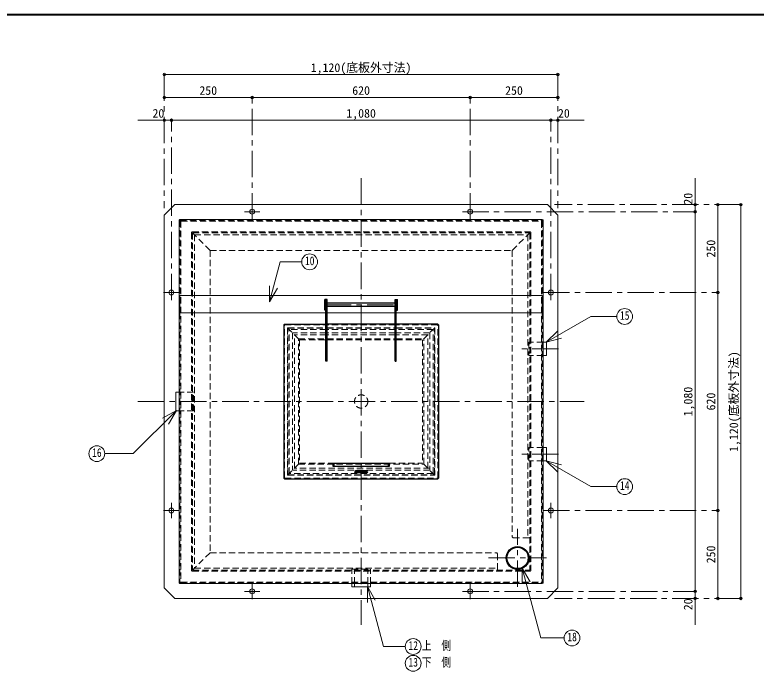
# Model space of a CAD drawing. Units: millimetres at full size, sheet at 1:15. Extents: x -3184 to 2891, y -2037 to 2178.
# Drawn here: x -1132 to 977, y 311 to 2178 of the extents above; entities that cross this region are included whole.
import ezdxf
from ezdxf.enums import TextEntityAlignment as Align

# ---------------------------------------------------------------- set-up
doc = ezdxf.new("R2010")
doc.units = ezdxf.units.MM
doc.header["$LTSCALE"] = 15
doc.header["$PDMODE"] = 32
doc.header["$PDSIZE"] = 7.5
doc.linetypes.add('CHAIN1', pattern=[8, 5, -1, 1, -1])
doc.linetypes.add('DASHED1', pattern=[1.8, 1.2, -0.6])
doc.layers.add('0-0', color=4, linetype='Continuous', lineweight=9)
doc.styles.add('ＭＳ ゴシック', font='')
doc.styles.get('ＭＳ ゴシック').set_extended_font_data('MS Gothic')

msp = doc.modelspace()

# ---------------------------------------------------------------- linework, layer by layer
at = {"layer": '0-0', "color": 1, "lineweight": 40}
msp.add_line((2890.8, 2177.87), (-3184.2, 2177.87), dxfattribs=at)
at = {"layer": '0-0', "linetype": 'CHAIN1'}
for p, q in [((-706.7, 2007.87), (-706.7, 1627.87)), ((413.3, 2007.87), (413.3, 1627.87)), ((-456.7, 1595.87), (-456.7, 1942.87)), ((163.3, 1595.87), (163.3, 1942.87)), ((-686.7, 1365.87), (-686.7, 1877.87)), ((393.3, 1365.87), (393.3, 1877.87)), ((-146.7, 1712.87), (-146.7, 442.87)), ((933.3, 1637.87), (403.3, 1637.87)), ((-478.7, 1617.87), (-434.7, 1617.87)), ((141.3, 1617.87), (803.3, 1617.87)), ((-708.7, 1387.87), (-664.7, 1387.87)), ((371.3, 1387.87), (868.3, 1387.87)), ((-249.7, 1352.87), (-43.7, 1352.87)), ((415.3, 1227.87), (295.3, 1227.87)), ((-781.7, 1077.87), (488.3, 1077.87)), ((415.3, 927.87), (295.3, 927.87)), ((-686.7, 745.87), (-686.7, 789.87)), ((393.3, 745.87), (393.3, 789.87)), ((-708.7, 767.87), (-664.7, 767.87)), ((371.3, 767.87), (868.3, 767.87)), ((298.3, 550.37), (298.3, 715.37)), ((215.8, 632.87), (380.8, 632.87)), ((-456.7, 515.87), (-456.7, 559.87)), ((163.3, 515.87), (163.3, 559.87)), ((-478.7, 537.87), (-434.7, 537.87)), ((141.3, 537.87), (803.3, 537.87)), ((933.3, 517.87), (403.3, 517.87))]:
    msp.add_line(p, q, dxfattribs=at)
at = {"layer": '0-0'}
for p, q in [((-706.7, 2007.87), (413.3, 2007.87)), ((-706.7, 1942.87), (-456.7, 1942.87)), ((163.3, 1942.87), (-456.7, 1942.87)), ((163.3, 1942.87), (413.3, 1942.87)), ((-686.7, 1877.87), (-781.7, 1877.87)), ((-686.7, 1877.87), (393.3, 1877.87)), ((488.3, 1877.87), (393.3, 1877.87)), ((803.3, 1712.87), (803.3, 1617.87)), ((-706.7, 1607.87), (-676.7, 1637.87)), ((383.3, 1637.87), (-676.7, 1637.87)), ((383.3, 1637.87), (413.3, 1607.87)), ((868.3, 1387.87), (868.3, 1637.87)), ((933.3, 517.87), (933.3, 1637.87)), ((-706.7, 547.87), (-706.7, 1607.87)), ((413.3, 547.87), (413.3, 1607.87)), ((803.3, 537.87), (803.3, 1617.87)), ((868.3, 1387.87), (868.3, 767.87)), ((868.3, 517.87), (868.3, 767.87)), ((-173.2, 550.87), (-173.2, 560.37)), ((-165.7, 550.87), (-173.2, 550.87)), ((-127.7, 550.87), (-120.2, 550.87)), ((-120.2, 550.87), (-120.2, 560.37)), ((-676.7, 517.87), (-706.7, 547.87)), ((413.3, 547.87), (383.3, 517.87)), ((803.3, 537.87), (803.3, 442.87)), ((-676.7, 517.87), (383.3, 517.87))]:
    msp.add_line(p, q, dxfattribs=at)
at = {"layer": '0-0', "color": 7, "lineweight": 18}
for p, q in [((-664.2, 1593.37), (-664.2, 562.37)), ((-662.2, 1595.37), (368.8, 1595.37)), ((370.8, 1593.37), (370.8, 562.37)), ((-407.52, 1361.61), (-377.07, 1475.26)), ((-315.83, 1475.26), (-377.07, 1475.26)), ((-407.52, 1361.61), (-407.52, 1406.61)), ((-407.52, 1361.61), (-385.02, 1400.58)), ((-243.7, 1329.87), (-49.7, 1329.87)), ((379.74, 1246.55), (506.84, 1319.92)), ((580.56, 1319.92), (506.84, 1319.92)), ((379.74, 1246.55), (411.56, 1278.37)), ((380.3, 1246.87), (370.8, 1246.87)), ((379.74, 1246.55), (423.21, 1258.19)), ((380.3, 1246.87), (380.3, 1208.87)), ((380.3, 1208.87), (370.8, 1208.87)), ((-673.7, 1051.37), (-673.7, 1104.37)), ((-664.2, 1104.37), (-673.7, 1104.37)), ((-672.51, 1052.77), (-711.48, 1030.27)), ((-672.51, 1052.77), (-695.01, 1013.8)), ((-664.2, 1051.37), (-673.7, 1051.37)), ((380.3, 946.87), (370.8, 946.87)), ((380.3, 908.87), (380.3, 946.87)), ((380.3, 908.87), (370.8, 908.87)), ((379.74, 909.19), (411.56, 877.37)), ((379.74, 909.19), (423.21, 897.55)), ((379.74, 909.19), (506.84, 835.82)), ((580.56, 835.82), (506.84, 835.82)), ((311.6, 603.94), (311.6, 558.94)), ((311.6, 603.94), (334.1, 564.97)), ((311.6, 603.94), (364.86, 405.16)), ((-662.2, 560.37), (368.8, 560.37)), ((-165.7, 550.87), (-165.7, 560.37)), ((-165.7, 550.87), (-127.7, 550.87)), ((-128.97, 551.46), (-128.97, 506.46)), ((-128.97, 551.46), (-106.47, 512.49)), ((-128.97, 551.46), (-83.24, 380.77)), ((-127.7, 550.87), (-127.7, 560.37)), ((430.71, 405.16), (364.86, 405.16)), ((-21.29, 380.77), (-83.24, 380.77))]:
    msp.add_line(p, q, dxfattribs=at)
at = {"layer": '0-0', "linetype": 'DASHED1'}
for p, q in [((-662.2, 1592.37), (-662.2, 1379.87)), ((-661.2, 1593.37), (367.8, 1593.37)), ((-660.2, 1590.37), (-660.2, 565.37)), ((-659.2, 1591.37), (365.8, 1591.37)), ((366.8, 1590.37), (366.8, 565.37)), ((368.8, 1592.37), (368.8, 1379.87)), ((-629.7, 1557.87), (-629.7, 597.87)), ((-626.7, 1560.87), (333.3, 1560.87)), ((-626.7, 1556.37), (-626.7, 599.37)), ((-576.7, 1507.87), (-626.26, 1557.43)), ((-625.2, 1557.87), (331.8, 1557.87)), ((-620.7, 1551.87), (327.3, 1551.87)), ((-620.7, 1551.87), (-620.7, 603.87)), ((283.3, 1507.87), (332.86, 1557.43)), ((327.3, 1551.87), (327.3, 690.37)), ((333.3, 1556.37), (333.3, 599.37)), ((336.3, 1557.87), (336.3, 597.87)), ((-576.7, 1507.87), (283.3, 1507.87)), ((-576.7, 1507.87), (-576.7, 647.87)), ((283.3, 1507.87), (283.3, 693.37)), ((-662.2, 1329.87), (-662.2, 563.37)), ((368.8, 1329.87), (368.8, 563.37)), ((-356.26, 1287.43), (-321.7, 1252.87)), ((-355.2, 1287.87), (-246.7, 1287.87)), ((-243.7, 1287.87), (-49.7, 1287.87)), ((-46.7, 1287.87), (61.8, 1287.87)), ((62.86, 1287.43), (28.3, 1252.87)), ((-356.7, 1286.37), (-356.7, 869.37)), ((-355.2, 870.12), (-355.2, 1285.62)), ((-354.45, 1286.37), (-246.7, 1286.37)), ((-351.7, 872.87), (-351.7, 1282.87)), ((-246.7, 1282.87), (-351.7, 1282.87)), ((-246.7, 1272.87), (-341.7, 1272.87)), ((-341.7, 1272.87), (-341.7, 882.87)), ((-246.7, 1267.87), (-336.7, 1267.87)), ((-336.7, 887.87), (-336.7, 1267.87)), ((-243.7, 1286.37), (-49.7, 1286.37)), ((-49.7, 1282.87), (-243.7, 1282.87)), ((-49.7, 1272.87), (-243.7, 1272.87)), ((-49.7, 1267.87), (-243.7, 1267.87)), ((-46.7, 1286.37), (61.05, 1286.37)), ((58.3, 1282.87), (-46.7, 1282.87)), ((48.3, 1272.87), (-46.7, 1272.87)), ((43.3, 1267.87), (-46.7, 1267.87)), ((43.3, 887.87), (43.3, 1267.87)), ((48.3, 1272.87), (48.3, 882.87)), ((58.3, 872.87), (58.3, 1282.87)), ((61.8, 870.12), (61.8, 1285.62)), ((63.3, 1286.37), (63.3, 869.37)), ((-324.7, 899.87), (-324.7, 1255.87)), ((-324.7, 1255.87), (-246.7, 1255.87)), ((-321.7, 1252.87), (-321.7, 902.87)), ((-321.7, 1252.87), (-246.7, 1252.87)), ((-243.7, 1255.87), (-49.7, 1255.87)), ((-243.7, 1252.87), (-49.7, 1252.87)), ((-46.7, 1255.87), (31.3, 1255.87)), ((31.3, 899.87), (31.3, 1255.87)), ((330.3, 1246.87), (330.3, 1208.87)), ((370.8, 1246.87), (330.3, 1246.87)), ((370.8, 1208.87), (330.3, 1208.87)), ((-623.7, 1104.37), (-664.2, 1104.37)), ((-623.7, 1051.37), (-623.7, 1104.37)), ((-623.7, 1051.37), (-664.2, 1051.37)), ((330.3, 908.87), (330.3, 946.87)), ((370.8, 946.87), (330.3, 946.87)), ((370.8, 908.87), (330.3, 908.87)), ((-356.26, 868.31), (-321.7, 902.87)), ((48.3, 887.87), (-336.7, 887.87)), ((-324.7, 899.87), (31.3, 899.87)), ((-321.7, 902.87), (-226.7, 902.87)), ((-66.7, 902.87), (28.3, 902.87)), ((62.86, 868.31), (28.3, 902.87)), ((-355.2, 867.87), (61.8, 867.87)), ((-354.45, 869.37), (61.05, 869.37)), ((58.3, 872.87), (-351.7, 872.87)), ((48.3, 882.87), (-341.7, 882.87)), ((286.3, 690.37), (333.3, 690.37)), ((-576.7, 647.87), (-626.26, 598.31)), ((-576.7, 647.87), (237.8, 647.87)), ((240.8, 644.87), (240.8, 597.87)), ((-626.7, 594.87), (333.3, 594.87)), ((-625.2, 597.87), (331.8, 597.87)), ((-620.7, 603.87), (240.8, 603.87)), ((-173.2, 560.37), (-173.2, 600.87)), ((-173.2, 600.87), (-120.2, 600.87)), ((-165.7, 560.37), (-165.7, 600.87)), ((-127.7, 560.37), (-127.7, 600.87)), ((-120.2, 560.37), (-120.2, 600.87)), ((-661.2, 562.37), (367.8, 562.37)), ((-659.2, 564.37), (365.8, 564.37))]:
    msp.add_line(p, q, dxfattribs=at)
at = {"layer": '0-0', "color": 5, "lineweight": 25}
for p, q in [((-243.7, 1367.87), (-249.7, 1367.87)), ((-246.7, 1192.87), (-246.7, 1367.87)), ((-243.7, 1192.87), (-243.7, 1367.87)), ((-49.7, 1357.37), (-243.7, 1357.37)), ((-49.7, 1367.87), (-43.7, 1367.87)), ((-49.7, 1192.87), (-49.7, 1367.87)), ((-46.7, 1192.87), (-46.7, 1367.87)), ((-49.7, 1348.37), (-243.7, 1348.37)), ((-366.7, 1295.87), (-366.7, 859.87)), ((-364.7, 1297.87), (-246.7, 1297.87)), ((-49.7, 1297.87), (-243.7, 1297.87)), ((71.3, 1297.87), (-46.7, 1297.87)), ((73.3, 1295.87), (73.3, 859.87)), ((-243.7, 1222.87), (-246.7, 1222.87)), ((-49.7, 1222.87), (-46.7, 1222.87)), ((-243.7, 1192.87), (-246.7, 1192.87)), ((-49.7, 1192.87), (-46.7, 1192.87)), ((-226.7, 902.87), (-66.7, 902.87)), ((-226.7, 892.87), (-226.7, 902.87)), ((-66.7, 892.87), (-226.7, 892.87)), ((-66.7, 902.87), (-66.7, 892.87)), ((-130.7, 880.87), (-162.7, 880.87)), ((-130.7, 874.87), (-162.7, 874.87)), ((-131.7, 879.37), (-161.7, 879.37)), ((-161.7, 879.37), (-161.7, 876.37)), ((-364.7, 857.87), (71.3, 857.87))]:
    msp.add_line(p, q, dxfattribs=at)
at = {"layer": '0-0', "color": 7, "linetype": 'DASHED1', "lineweight": 18}
for p, q in [((-249.7, 1357.37), (-243.7, 1357.37)), ((-49.7, 1357.37), (-43.7, 1357.37)), ((-249.7, 1348.37), (-243.7, 1348.37)), ((-49.7, 1348.37), (-43.7, 1348.37)), ((-364.7, 860.87), (-364.7, 1294.87)), ((-363.7, 1295.87), (-246.7, 1295.87)), ((-49.7, 1295.87), (-243.7, 1295.87)), ((70.3, 1295.87), (-46.7, 1295.87)), ((71.3, 860.87), (71.3, 1294.87)), ((-223.7, 902.87), (-223.7, 892.87)), ((-69.7, 902.87), (-69.7, 892.87)), ((-152.7, 879.37), (-152.7, 876.37)), ((-140.7, 879.37), (-140.7, 876.37)), ((-363.7, 859.87), (70.3, 859.87))]:
    msp.add_line(p, q, dxfattribs=at)
at = {"layer": '0-0', "color": 7, "lineweight": 18}
for points in [[(-246.7, 1329.87), (-662.2, 1329.87), (-662.2, 1379.87), (368.8, 1379.87)], [(-46.7, 1329.87), (368.8, 1329.87), (368.8, 1379.87)], [(-672.51, 1052.77), (-795.65, 929.63), (-876.41, 929.63)]]:
    msp.add_lwpolyline(points, dxfattribs=at)
at = {"layer": '0-0', "color": 5, "lineweight": 25}
for points in [[(-246.7, 1337.87), (-249.7, 1337.87), (-249.7, 1367.87)], [(-46.7, 1337.87), (-43.7, 1337.87), (-43.7, 1367.87)], [(-131.7, 879.37), (-131.7, 876.37), (-161.7, 876.37)]]:
    msp.add_lwpolyline(points, dxfattribs=at)
at = {"layer": '0-0', "linetype": 'DASHED1'}
msp.add_lwpolyline([(-46.7, 1252.87), (28.3, 1252.87), (28.3, 902.87)], dxfattribs=at)
at = {"layer": '0-0'}
for centre in [(-456.7, 1617.87), (163.3, 1617.87), (-686.7, 1387.87), (393.3, 1387.87), (-686.7, 767.87), (393.3, 767.87), (-456.7, 537.87), (163.3, 537.87)]:
    msp.add_circle(centre, 7, dxfattribs=at)
at = {"layer": '0-0', "color": 7, "lineweight": 18}
for centre in [(-293.33, 1475.26), (603.06, 1319.92), (-898.91, 929.63), (603.06, 835.82), (453.21, 405.16), (1.21, 380.77), (1.21, 333.27)]:
    msp.add_circle(centre, 22.5, dxfattribs=at)
at = {"layer": '0-0', "linetype": 'DASHED1'}
msp.add_circle((-146.7, 1077.87), 19, dxfattribs=at)
at = {"layer": '0-0', "color": 5, "lineweight": 25}
for radius in [32.5, 30.25]:
    msp.add_circle((298.3, 632.87), radius, dxfattribs=at)
at = {"layer": '0-0', "color": 7, "lineweight": 18}
for centre, start, end in [((-662.2, 1593.37), 90, 180), ((368.8, 1593.37), 0, 90), ((-662.2, 562.37), 180, 270), ((368.8, 562.37), 270, 0)]:
    msp.add_arc(centre, 2, start, end, dxfattribs=at)
at = {"layer": '0-0', "linetype": 'DASHED1'}
for centre, radius, start, end in [((-660.2, 1591.37), 2, 90, 180), ((-661.2, 1592.37), 1, 90, 180), ((-659.2, 1590.37), 1, 90, 180), ((365.8, 1590.37), 1, 0, 90), ((366.8, 1591.37), 2, 0, 90), ((367.8, 1592.37), 1, 0, 90), ((-626.7, 1557.87), 3, 90, 180), ((-625.2, 1556.37), 1.5, 90, 180), ((331.8, 1556.37), 1.5, 0, 90), ((333.3, 1557.87), 3, 0, 90), ((-355.2, 1286.37), 1.5, 90, 180), ((-355.2, 1286.37), 1.5, 90, 180), ((61.8, 1286.37), 1.5, 0, 90), ((61.8, 1286.37), 1.5, 0, 90), ((-354.45, 1285.62), 0.75, 90, 180), ((-354.45, 1285.62), 0.75, 90, 180), ((61.05, 1285.62), 0.75, 0, 90), ((61.05, 1285.62), 0.75, 0, 90), ((-355.2, 869.37), 1.5, 180, 270), ((-355.2, 869.37), 1.5, 180, 270), ((-354.45, 870.12), 0.75, 180, 270), ((-354.45, 870.12), 0.75, 180, 270), ((61.05, 870.12), 0.75, 270, 0), ((61.05, 870.12), 0.75, 270, 0), ((61.8, 869.37), 1.5, 270, 0), ((61.8, 869.37), 1.5, 270, 0), ((286.3, 693.37), 3, 180, 270), ((237.8, 644.87), 3, 0, 90), ((-626.7, 597.87), 3, 180, 270), ((-625.2, 599.37), 1.5, 180, 270), ((331.8, 599.37), 1.5, 270, 0), ((333.3, 597.87), 3, 270, 0), ((-660.2, 564.37), 2, 180, 270), ((-661.2, 563.37), 1, 180, 270), ((-659.2, 565.37), 1, 180, 270), ((365.8, 565.37), 1, 270, 0), ((366.8, 564.37), 2, 270, 0), ((367.8, 563.37), 1, 270, 0)]:
    msp.add_arc(centre, radius, start, end, dxfattribs=at)
at = {"layer": '0-0', "color": 5, "lineweight": 25}
for centre, radius, start, end in [((-364.7, 1295.87), 2, 90, 180), ((-364.7, 1295.87), 2, 90, 180), ((71.3, 1295.87), 2, 0, 90), ((71.3, 1295.87), 2, 0, 90), ((-162.7, 877.87), 3, 90, 270), ((-130.7, 877.87), 3, 270, 90), ((-364.7, 859.87), 2, 180, 270), ((-364.7, 859.87), 2, 180, 270), ((71.3, 859.87), 2, 270, 0), ((71.3, 859.87), 2, 270, 0)]:
    msp.add_arc(centre, radius, start, end, dxfattribs=at)
at = {"layer": '0-0', "color": 7, "linetype": 'DASHED1', "lineweight": 18}
for centre, start, end in [((-363.7, 1294.87), 90, 180), ((-363.7, 1294.87), 90, 180), ((70.3, 1294.87), 0, 90), ((70.3, 1294.87), 0, 90), ((-363.7, 860.87), 180, 270), ((-363.7, 860.87), 180, 270), ((70.3, 860.87), 270, 0), ((70.3, 860.87), 270, 0)]:
    msp.add_arc(centre, 1, start, end, dxfattribs=at)
at = {"layer": '0-0', "color": 1}
for p in [(-706.7, 2007.87), (413.3, 2007.87), (-706.7, 1942.87), (-456.7, 1942.87), (163.3, 1942.87), (413.3, 1942.87), (-706.7, 1877.87), (-686.7, 1877.87), (393.3, 1877.87), (413.3, 1877.87), (803.3, 1637.87), (868.3, 1637.87), (933.3, 1637.87), (803.3, 1617.87), (868.3, 1387.87), (868.3, 767.87), (803.3, 537.87), (803.3, 517.87), (868.3, 517.87), (933.3, 517.87)]:
    msp.add_point(p, dxfattribs=at)

# ---------------------------------------------------------------- texts
at = {"layer": '0-0', "color": 7, "style": 'ＭＳ ゴシック'}
for s, p in [('1,120(底板外寸法)', (-290.14, 2007.87)), ('250', (-607.01, 1942.87)), ('620', (-172.01, 1942.87)), ('250', (262.99, 1942.87)), ('20', (-740.45, 1877.87)), ('1,080', (-188.89, 1877.87)), ('20', (413.3, 1877.87))]:
    msp.add_text(s, height=24.74, dxfattribs=at).set_placement(p, align=Align.BOTTOM_LEFT)
for s, p in [('20', (803.3, 1637.87)), ('250', (868.3, 1487.56)), ('1,120(底板外寸法)', (933.3, 934.43)), ('1,080', (803.3, 1035.68)), ('620', (868.3, 1052.56)), ('250', (868.3, 617.56)), ('20', (803.3, 484.12))]:
    msp.add_text(s, height=24.74, rotation=90, dxfattribs=at).set_placement(p, align=Align.BOTTOM_LEFT)
at = {"layer": '0-0', "color": 7, "style": 'ＭＳ ゴシック', "width": 0.8}
for s, p in [('10', (-306.46, 1458.39)), ('15', (589.94, 1303.05)), ('16', (-912.04, 912.76)), ('14', (589.94, 818.94)), ('18', (440.09, 388.29)), ('12', (-11.92, 363.9)), ('上\u3000側', (26.21, 363.9)), ('13', (-11.92, 316.4)), ('下\u3000側', (26.21, 316.4))]:
    msp.add_text(s, height=24.74, dxfattribs=at).set_placement(p, align=Align.BOTTOM_LEFT)

doc.saveas('drawing.dxf')
